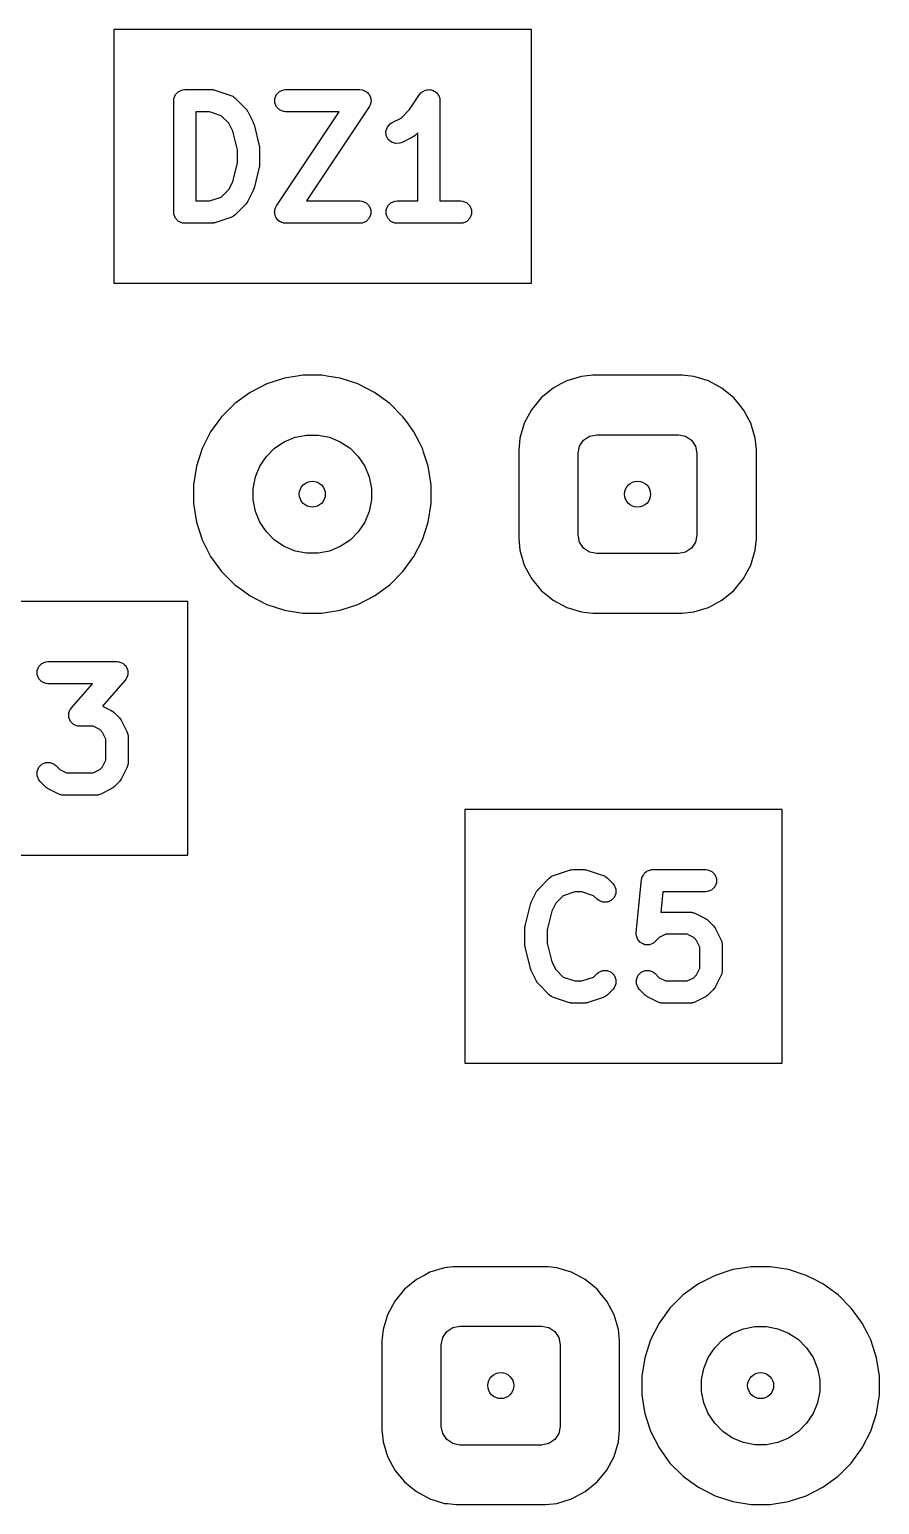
# Model space of a CAD drawing. Extents: x 20 to 124, y -124 to -20.
# Drawn here: x 59.37 to 70.81, y -98.57 to -78.71 of the extents above; entities that cross this region are included whole.
import ezdxf

# ---------------------------------------------------------------- set-up
doc = ezdxf.new("R2010")
doc.units = 0
doc.layers.add('BLACK', color=7, linetype='CONTINUOUS')
doc.layers.add('WHITE', color=7, linetype='CONTINUOUS')

msp = doc.modelspace()

# ---------------------------------------------------------------- linework, layer by layer
at = {"layer": 'BLACK', "linetype": 'CONTINUOUS'}
for p, q in [((66.127257, -78.714984), (60.501971, -78.714984)), ((60.501971, -78.714984), (60.501971, -82.131672)), ((66.127257, -82.131672), (66.127257, -78.714984)), ((61.310353, -79.644064), (61.332751, -79.589992)), ((61.332751, -79.589992), (61.374135, -79.548608)), ((61.374135, -79.548608), (61.428207, -79.52621)), ((61.428207, -79.52621), (61.457471, -79.523328)), ((61.457471, -79.523328), (61.814614, -79.523328)), ((61.814614, -79.523328), (61.829425, -79.524786)), ((61.829425, -79.524786), (61.833375, -79.524506)), ((61.833375, -79.524506), (61.838569, -79.525687)), ((61.838569, -79.525687), (61.843878, -79.52621)), ((61.843878, -79.52621), (61.84754, -79.527727)), ((61.84754, -79.527727), (61.862048, -79.531026)), ((61.862048, -79.531026), (62.076334, -79.602454)), ((62.076334, -79.602454), (62.103185, -79.614443)), ((62.103185, -79.614443), (62.107255, -79.617973)), ((62.107255, -79.617973), (62.112235, -79.620036)), ((62.112235, -79.620036), (62.134966, -79.638691)), ((62.667496, -79.644064), (62.689894, -79.589992)), ((62.689894, -79.589992), (62.731278, -79.548608)), ((62.731278, -79.548608), (62.78535, -79.52621)), ((62.78535, -79.52621), (62.814614, -79.523328)), ((62.814614, -79.523328), (63.814614, -79.523328)), ((63.814614, -79.523328), (63.843878, -79.52621)), ((63.843878, -79.52621), (63.857452, -79.531832)), ((63.857452, -79.531832), (63.871871, -79.534685)), ((63.871871, -79.534685), (63.884231, -79.542925)), ((63.884231, -79.542925), (63.89795, -79.548608)), ((63.89795, -79.548608), (63.908339, -79.558997)), ((63.908339, -79.558997), (63.92057, -79.567151)), ((63.92057, -79.567151), (63.928835, -79.579493)), ((63.928835, -79.579493), (63.939334, -79.589992)), ((63.939334, -79.589992), (63.944957, -79.603568)), ((63.944957, -79.603568), (63.953136, -79.615781)), ((63.953136, -79.615781), (63.956048, -79.630343)), ((64.483758, -79.792051), (64.618378, -79.590123)), ((64.618378, -79.590123), (64.618444, -79.590042)), ((64.618444, -79.590042), (64.618465, -79.589992)), ((64.618465, -79.589992), (64.618576, -79.58988)), ((64.618576, -79.58988), (64.637008, -79.567372)), ((64.637008, -79.567372), (64.64935, -79.559106)), ((64.64935, -79.559106), (64.659849, -79.548608)), ((64.659849, -79.548608), (64.673425, -79.542984)), ((64.673425, -79.542984), (64.685638, -79.534806)), ((64.685638, -79.534806), (64.700199, -79.531893)), ((64.700199, -79.531893), (64.713921, -79.52621)), ((64.713921, -79.52621), (64.728618, -79.52621)), ((64.728618, -79.52621), (64.743028, -79.523328)), ((64.743028, -79.523328), (64.757598, -79.52621)), ((64.757598, -79.52621), (64.772449, -79.52621)), ((64.772449, -79.52621), (64.786023, -79.531832)), ((64.786023, -79.531832), (64.800442, -79.534685)), ((64.800442, -79.534685), (64.812802, -79.542925)), ((64.812802, -79.542925), (64.826521, -79.548608)), ((64.826521, -79.548608), (64.83691, -79.558997)), ((64.83691, -79.558997), (64.849141, -79.567151)), ((64.849141, -79.567151), (64.857406, -79.579493)), ((64.857406, -79.579493), (64.867905, -79.589992)), ((64.867905, -79.589992), (64.873528, -79.603568)), ((64.873528, -79.603568), (64.881707, -79.615781)), ((64.881707, -79.615781), (64.884619, -79.630343)), ((61.307471, -79.673328), (61.310353, -79.644064)), ((61.307471, -81.173328), (61.307471, -79.673328)), ((62.134966, -79.638691), (62.277823, -79.781548)), ((62.277823, -79.781548), (62.287263, -79.79305)), ((62.287263, -79.79305), (62.290256, -79.795646)), ((62.290256, -79.795646), (62.293094, -79.800155)), ((62.293094, -79.800155), (62.296478, -79.804278)), ((62.296478, -79.804278), (62.297994, -79.80794)), ((62.297994, -79.80794), (62.305921, -79.820532)), ((62.667496, -79.702592), (62.667496, -79.644064)), ((62.689894, -79.756664), (62.667496, -79.702592)), ((62.731278, -79.798048), (62.689894, -79.756664)), ((62.78535, -79.820446), (62.731278, -79.798048)), ((63.939422, -79.756533), (63.094892, -81.023328)), ((63.953257, -79.730585), (63.939422, -79.756533)), ((63.956109, -79.716166), (63.953257, -79.730585)), ((63.956048, -79.630343), (63.961732, -79.644064)), ((63.961732, -79.702592), (63.956109, -79.716166)), ((63.961732, -79.644064), (63.961732, -79.65876)), ((63.961732, -79.65876), (63.964614, -79.67317)), ((63.964614, -79.67317), (63.961732, -79.687739)), ((63.961732, -79.687739), (63.961732, -79.702592)), ((64.368617, -79.907192), (64.483758, -79.792051)), ((64.884619, -79.630343), (64.890303, -79.644064)), ((64.890303, -79.644064), (64.893154, -79.673016)), ((64.893154, -79.673016), (64.893185, -79.67317)), ((64.893185, -79.67317), (64.893174, -79.673222)), ((64.893174, -79.673222), (64.893185, -79.673328)), ((64.893185, -79.673328), (64.893185, -81.023328)), ((61.790274, -79.823328), (61.607471, -79.823328)), ((61.607471, -79.823328), (61.607471, -81.023328)), ((61.947872, -79.875861), (61.790274, -79.823328)), ((62.048479, -79.976468), (61.947872, -79.875861)), ((62.101658, -80.082827), (62.048479, -79.976468)), ((62.305921, -79.820532), (62.37735, -79.963388)), ((62.37735, -79.963388), (62.378169, -79.96553)), ((62.378169, -79.96553), (62.378814, -79.9664)), ((62.378814, -79.9664), (62.383198, -79.978671)), ((62.383198, -79.978671), (62.387859, -79.990852)), ((62.387859, -79.990852), (62.387935, -79.991932)), ((62.387935, -79.991932), (62.388707, -79.994091)), ((62.388707, -79.994091), (62.460135, -80.279805)), ((62.689806, -81.090123), (63.534337, -79.823328)), ((62.814614, -79.823328), (62.78535, -79.820446)), ((63.534337, -79.823328), (62.814614, -79.823328)), ((64.184299, -80.027616), (64.222646, -79.983401)), ((64.222646, -79.983401), (64.247532, -79.967736)), ((64.247532, -79.967736), (64.368617, -79.907192)), ((62.164614, -80.334648), (62.101658, -80.082827)), ((64.165792, -80.083139), (64.184299, -80.027616)), ((64.169941, -80.141519), (64.165792, -80.083139)), ((64.196115, -80.193868), (64.169941, -80.141519)), ((64.24033, -80.232215), (64.196115, -80.193868)), ((64.524553, -80.164635), (64.381696, -80.236064)), ((64.537146, -80.156707), (64.524553, -80.164635)), ((64.540806, -80.155192), (64.537146, -80.156707)), ((64.544925, -80.15181), (64.540806, -80.155192)), ((64.549439, -80.14897), (64.544925, -80.15181)), ((64.552035, -80.145976), (64.549439, -80.14897)), ((64.563537, -80.136537), (64.552035, -80.145976)), ((64.593185, -80.106889), (64.563537, -80.136537)), ((64.593185, -81.023328), (64.593185, -80.106889)), ((62.164614, -80.512007), (62.164614, -80.334648)), ((62.460135, -80.279805), (62.460884, -80.284876)), ((62.460884, -80.284876), (62.461732, -80.286921)), ((62.461732, -80.286921), (62.462817, -80.297943)), ((62.462817, -80.297943), (62.464437, -80.308894)), ((62.464437, -80.308894), (62.464111, -80.311081)), ((62.464111, -80.311081), (62.464614, -80.316185)), ((62.464614, -80.316185), (62.464614, -80.530471)), ((64.295853, -80.250722), (64.24033, -80.232215)), ((64.354233, -80.246573), (64.295853, -80.250722)), ((64.381696, -80.236064), (64.354233, -80.246573)), ((62.101658, -80.763828), (62.164614, -80.512007)), ((62.460135, -80.566851), (62.388707, -80.852565)), ((62.460884, -80.561779), (62.460135, -80.566851)), ((62.461732, -80.559735), (62.460884, -80.561779)), ((62.462817, -80.548712), (62.461732, -80.559735)), ((62.464437, -80.537762), (62.462817, -80.548712)), ((62.464614, -80.530471), (62.464111, -80.535574)), ((62.464111, -80.535574), (62.464437, -80.537762)), ((62.048479, -80.870188), (62.101658, -80.763828)), ((61.790271, -81.023328), (61.947873, -80.970794)), ((61.947873, -80.970794), (62.048479, -80.870188)), ((62.37735, -80.883268), (62.305921, -81.026124)), ((62.378169, -80.881125), (62.37735, -80.883268)), ((62.378814, -80.880256), (62.378169, -80.881125)), ((62.383198, -80.867984), (62.378814, -80.880256)), ((62.387859, -80.855804), (62.383198, -80.867984)), ((62.387935, -80.854723), (62.387859, -80.855804)), ((62.388707, -80.852565), (62.387935, -80.854723)), ((61.310353, -81.202592), (61.307471, -81.173328)), ((61.332751, -81.256664), (61.310353, -81.202592)), ((61.607471, -81.023328), (61.790271, -81.023328)), ((62.134966, -81.207966), (62.112236, -81.226621)), ((62.277823, -81.065108), (62.134966, -81.207966)), ((62.287261, -81.053606), (62.277823, -81.065108)), ((62.290256, -81.05101), (62.287261, -81.053606)), ((62.293096, -81.046496), (62.290256, -81.05101)), ((62.296478, -81.042377), (62.293096, -81.046496)), ((62.297993, -81.038717), (62.296478, -81.042377)), ((62.305921, -81.026124), (62.297993, -81.038717)), ((62.664614, -81.173486), (62.667496, -81.158917)), ((62.667496, -81.187895), (62.664614, -81.173486)), ((62.667496, -81.144064), (62.67312, -81.130485)), ((62.667496, -81.158917), (62.667496, -81.144064)), ((62.667496, -81.202592), (62.667496, -81.187895)), ((62.673179, -81.216312), (62.667496, -81.202592)), ((62.67312, -81.130485), (62.675972, -81.116071)), ((62.675972, -81.116071), (62.689806, -81.090123)), ((63.094892, -81.023328), (63.814614, -81.023328)), ((63.814614, -81.023328), (63.843878, -81.02621)), ((63.843878, -81.02621), (63.89795, -81.048608)), ((63.89795, -81.048608), (63.939334, -81.089992)), ((63.939334, -81.089992), (63.961732, -81.144064)), ((63.961732, -81.202592), (63.939334, -81.256664)), ((63.961732, -81.144064), (63.961732, -81.202592)), ((64.167496, -81.144064), (64.189894, -81.089992)), ((64.167496, -81.202592), (64.167496, -81.144064)), ((64.189894, -81.256664), (64.167496, -81.202592)), ((64.189894, -81.089992), (64.231278, -81.048608)), ((64.231278, -81.048608), (64.28535, -81.02621)), ((64.28535, -81.02621), (64.314614, -81.023328)), ((64.314614, -81.023328), (64.593185, -81.023328)), ((64.893185, -81.023328), (65.171757, -81.023328)), ((65.171757, -81.023328), (65.201021, -81.02621)), ((65.201021, -81.02621), (65.255093, -81.048608)), ((65.255093, -81.048608), (65.296477, -81.089992)), ((65.296477, -81.089992), (65.318875, -81.144064)), ((65.318875, -81.202592), (65.296477, -81.256664)), ((65.318875, -81.144064), (65.318875, -81.202592)), ((61.374135, -81.298048), (61.332751, -81.256664)), ((61.428207, -81.320446), (61.374135, -81.298048)), ((61.457471, -81.323328), (61.428207, -81.320446)), ((61.814614, -81.323328), (61.457471, -81.323328)), ((61.829419, -81.321869), (61.814614, -81.323328)), ((61.833374, -81.322151), (61.829419, -81.321869)), ((61.838575, -81.320968), (61.833374, -81.322151)), ((61.843878, -81.320446), (61.838575, -81.320968)), ((61.847535, -81.31893), (61.843878, -81.320446)), ((61.862048, -81.315631), (61.847535, -81.31893)), ((62.076334, -81.244203), (61.862048, -81.315631)), ((62.103185, -81.232215), (62.076334, -81.244203)), ((62.107256, -81.228683), (62.103185, -81.232215)), ((62.112236, -81.226621), (62.107256, -81.228683)), ((62.676092, -81.230875), (62.673179, -81.216312)), ((62.68427, -81.243087), (62.676092, -81.230875)), ((62.689894, -81.256664), (62.68427, -81.243087)), ((62.700392, -81.267162), (62.689894, -81.256664)), ((62.708658, -81.279505), (62.700392, -81.267162)), ((62.720888, -81.287658), (62.708658, -81.279505)), ((62.731278, -81.298048), (62.720888, -81.287658)), ((62.744999, -81.303731), (62.731278, -81.298048)), ((62.757357, -81.31197), (62.744999, -81.303731)), ((62.771771, -81.314821), (62.757357, -81.31197)), ((62.78535, -81.320446), (62.771771, -81.314821)), ((62.814614, -81.323328), (62.78535, -81.320446)), ((62.814772, -81.323328), (62.814614, -81.323328)), ((63.814614, -81.323328), (62.814772, -81.323328)), ((63.843878, -81.320446), (63.814614, -81.323328)), ((63.89795, -81.298048), (63.843878, -81.320446)), ((63.939334, -81.256664), (63.89795, -81.298048)), ((64.231278, -81.298048), (64.189894, -81.256664)), ((64.28535, -81.320446), (64.231278, -81.298048)), ((64.314614, -81.323328), (64.28535, -81.320446)), ((65.171757, -81.323328), (64.314614, -81.323328)), ((65.201021, -81.320446), (65.171757, -81.323328)), ((65.255093, -81.298048), (65.201021, -81.320446)), ((65.296477, -81.256664), (65.255093, -81.298048)), ((60.501971, -82.131672), (66.127257, -82.131672)), ((62.971195, -83.381655), (62.799114, -83.40891)), ((63.047938, -83.3695), (62.971195, -83.381655)), ((63.299862, -83.3695), (63.047938, -83.3695)), ((63.39583, -83.3847), (63.299862, -83.3695)), ((63.548685, -83.40891), (63.39583, -83.3847)), ((66.797967, -83.384699), (66.599943, -83.444769)), ((66.914198, -83.373251), (66.797967, -83.384699)), ((66.952292, -83.3695), (66.914198, -83.373251)), ((68.155508, -83.3695), (66.952292, -83.3695)), ((68.190705, -83.372966), (68.155508, -83.3695)), ((68.309834, -83.384699), (68.190705, -83.372966)), ((68.309834, -83.3847), (68.309832, -83.384699)), ((68.309832, -83.384699), (68.309834, -83.384699)), ((68.507854, -83.444768), (68.309834, -83.3847)), ((62.559516, -83.48676), (62.335051, -83.601132)), ((62.799114, -83.40891), (62.559516, -83.48676)), ((63.788283, -83.48676), (63.548685, -83.40891)), ((63.897318, -83.542317), (63.788283, -83.48676)), ((64.012745, -83.60113), (63.897318, -83.542317)), ((66.417447, -83.542317), (66.257489, -83.673589)), ((66.417448, -83.542316), (66.417447, -83.542317)), ((66.41745, -83.542315), (66.417448, -83.542316)), ((66.521387, -83.486759), (66.41745, -83.542315)), ((66.599943, -83.444769), (66.521387, -83.486759)), ((68.69035, -83.542315), (68.507854, -83.444768)), ((68.690353, -83.542317), (68.69035, -83.542315)), ((68.85031, -83.673589), (68.690352, -83.542317)), ((68.690352, -83.542317), (68.690353, -83.542317)), ((62.131245, -83.749205), (61.953105, -83.927345)), ((62.13125, -83.749201), (62.131245, -83.749205)), ((62.335051, -83.601132), (62.13125, -83.749201)), ((64.012747, -83.601131), (64.012745, -83.60113)), ((64.012748, -83.601132), (64.012747, -83.601131)), ((64.216549, -83.749201), (64.012748, -83.601132)), ((64.216554, -83.749205), (64.216549, -83.749201)), ((64.394694, -83.927345), (64.216554, -83.749205)), ((66.257489, -83.673589), (66.126217, -83.833547)), ((68.912362, -83.749201), (68.85031, -83.673589)), ((68.981585, -83.83355), (68.912362, -83.749201)), ((61.953101, -83.92735), (61.805032, -84.131151)), ((61.953105, -83.927345), (61.953101, -83.92735)), ((64.394698, -83.92735), (64.394694, -83.927345)), ((64.459139, -84.016046), (64.394698, -83.92735)), ((66.126217, -83.833547), (66.028669, -84.016043)), ((69.079132, -84.016046), (68.981585, -83.83355)), ((61.805032, -84.131151), (61.69066, -84.355616)), ((62.941672, -84.204448), (63.095486, -84.173852)), ((63.095486, -84.173852), (63.252314, -84.173852)), ((63.252314, -84.173852), (63.406128, -84.204448)), ((64.54277, -84.131155), (64.459139, -84.016046)), ((64.615647, -84.274184), (64.54277, -84.131155)), ((66.028669, -84.016043), (65.968599, -84.214067)), ((66.908229, -84.18903), (67.0039, -84.17)), ((67.0039, -84.17), (68.1039, -84.17)), ((68.1039, -84.17), (68.199571, -84.18903)), ((69.1392, -84.214066), (69.079132, -84.016046)), ((61.69066, -84.355616), (61.61281, -84.595214)), ((62.555492, -84.462485), (62.666385, -84.351592)), ((62.666385, -84.351592), (62.796783, -84.264463)), ((62.796783, -84.264463), (62.941672, -84.204448)), ((63.406128, -84.204448), (63.551017, -84.264463)), ((63.551017, -84.264463), (63.681415, -84.351592)), ((63.681415, -84.351592), (63.792308, -84.462485)), ((64.657139, -84.355616), (64.615647, -84.274184)), ((64.657139, -84.355618), (64.657139, -84.355616)), ((64.657141, -84.355621), (64.657139, -84.355618)), ((64.66129, -84.368392), (64.657141, -84.355621)), ((64.667413, -84.387237), (64.66129, -84.368392)), ((65.957151, -84.330298), (65.9534, -84.368392)), ((65.9534, -84.368392), (65.9534, -85.571608)), ((65.968599, -84.214067), (65.957151, -84.330298)), ((66.7539, -84.42), (66.77293, -84.324329)), ((66.77293, -84.324329), (66.827123, -84.243223)), ((66.827123, -84.243223), (66.908229, -84.18903)), ((68.199571, -84.18903), (68.280677, -84.243223)), ((68.280677, -84.243223), (68.33487, -84.324329)), ((68.33487, -84.324329), (68.3539, -84.42)), ((69.1544, -84.368392), (69.1392, -84.214066)), ((69.1544, -85.571608), (69.1544, -84.368392)), ((62.468363, -84.592883), (62.555492, -84.462485)), ((63.792308, -84.462485), (63.879437, -84.592883)), ((64.672752, -84.403666), (64.667413, -84.387237)), ((64.734989, -84.59521), (64.672752, -84.403666)), ((66.7539, -85.52), (66.7539, -84.42)), ((68.3539, -84.42), (68.3539, -85.52)), ((61.61281, -84.595214), (61.5734, -84.844038)), ((62.377752, -84.891586), (62.408348, -84.737772)), ((62.408348, -84.737772), (62.468363, -84.592883)), ((63.879437, -84.592883), (63.939452, -84.737772)), ((63.939452, -84.737772), (63.970048, -84.891586)), ((64.734989, -84.595211), (64.734989, -84.59521)), ((64.73499, -84.595215), (64.734989, -84.595211)), ((64.7744, -84.844038), (64.73499, -84.595215)), ((61.5734, -84.844038), (61.5734, -85.095961)), ((62.377752, -85.048414), (62.377752, -84.891586)), ((63.970048, -84.891586), (63.970048, -85.048414)), ((64.7744, -85.095962), (64.7744, -84.844038)), ((61.5734, -85.095961), (61.61281, -85.344785)), ((62.408348, -85.202228), (62.377752, -85.048414)), ((63.970048, -85.048414), (63.939452, -85.202228)), ((64.73499, -85.344785), (64.7744, -85.095962)), ((61.61281, -85.344785), (61.69066, -85.584383)), ((62.468363, -85.347117), (62.408348, -85.202228)), ((62.555492, -85.477515), (62.468363, -85.347117)), ((63.879437, -85.347117), (63.792308, -85.477515)), ((63.939452, -85.202228), (63.879437, -85.347117)), ((64.657141, -85.584379), (64.73499, -85.344785)), ((62.666385, -85.588408), (62.555492, -85.477515)), ((63.792308, -85.477515), (63.681415, -85.588408)), ((65.9534, -85.571608), (65.958402, -85.622398)), ((66.77293, -85.615671), (66.7539, -85.52)), ((68.3539, -85.52), (68.33487, -85.615671)), ((69.1392, -85.725934), (69.1544, -85.571608)), ((61.69066, -85.584383), (61.805032, -85.808848)), ((62.796783, -85.675537), (62.666385, -85.588408)), ((62.941672, -85.735552), (62.796783, -85.675537)), ((63.095486, -85.766148), (62.941672, -85.735552)), ((63.252314, -85.766148), (63.095486, -85.766148)), ((63.406128, -85.735552), (63.252314, -85.766148)), ((63.551017, -85.675537), (63.406128, -85.735552)), ((63.681415, -85.588408), (63.551017, -85.675537)), ((64.54277, -85.808845), (64.657141, -85.584379)), ((65.958402, -85.622398), (65.968599, -85.725932)), ((65.968599, -85.725932), (65.9686, -85.725934)), ((65.9686, -85.725934), (66.028668, -85.923954)), ((66.827123, -85.696777), (66.77293, -85.615671)), ((66.908229, -85.75097), (66.827123, -85.696777)), ((67.0039, -85.77), (66.908229, -85.75097)), ((68.1039, -85.77), (67.0039, -85.77)), ((68.199571, -85.75097), (68.1039, -85.77)), ((68.280677, -85.696777), (68.199571, -85.75097)), ((68.33487, -85.615671), (68.280677, -85.696777)), ((69.079132, -85.923954), (69.1392, -85.725934)), ((61.805032, -85.808848), (61.953101, -86.012649)), ((64.394693, -86.012656), (64.54277, -85.808845)), ((66.028668, -85.923954), (66.126215, -86.10645)), ((68.981585, -86.10645), (69.079132, -85.923954)), ((61.953101, -86.012649), (61.953105, -86.012654)), ((61.953105, -86.012654), (62.131245, -86.190794)), ((64.216556, -86.190793), (64.394693, -86.012656)), ((66.126215, -86.10645), (66.126217, -86.106452)), ((66.126217, -86.106452), (66.257489, -86.26641)), ((68.85031, -86.26641), (68.981585, -86.10645)), ((62.131245, -86.190794), (62.13125, -86.190798)), ((62.13125, -86.190798), (62.232587, -86.264423)), ((62.232587, -86.264423), (62.335055, -86.33887)), ((62.335055, -86.33887), (62.450486, -86.397685)), ((63.788279, -86.453241), (64.012745, -86.33887)), ((64.012745, -86.33887), (64.216556, -86.190793)), ((66.257489, -86.26641), (66.34578, -86.338867)), ((66.34578, -86.338867), (66.41745, -86.397685)), ((68.69035, -86.397685), (68.85031, -86.26641)), ((61.499697, -86.416103), (57.301257, -86.416103)), ((61.499697, -89.831655), (61.499697, -86.416103)), ((62.450486, -86.397685), (62.559516, -86.453239)), ((62.559516, -86.453239), (62.559518, -86.453239)), ((62.559518, -86.453239), (62.559521, -86.453241)), ((62.559521, -86.453241), (62.799115, -86.53109)), ((62.799115, -86.53109), (63.047938, -86.5705)), ((63.299862, -86.5705), (63.548685, -86.53109)), ((63.548685, -86.53109), (63.788279, -86.453241)), ((66.41745, -86.397685), (66.599946, -86.495232)), ((66.599946, -86.495232), (66.797966, -86.5553)), ((66.797966, -86.5553), (66.797965, -86.5553)), ((66.797965, -86.5553), (66.836547, -86.5591)), ((66.836547, -86.5591), (66.952292, -86.5705)), ((68.155508, -86.5705), (68.309834, -86.5553)), ((68.309834, -86.5553), (68.507854, -86.495232)), ((68.507854, -86.495232), (68.69035, -86.397685)), ((63.047938, -86.5705), (63.047939, -86.5705)), ((63.047939, -86.5705), (63.299861, -86.5705)), ((63.299861, -86.5705), (63.299862, -86.5705)), ((66.952292, -86.5705), (66.952295, -86.5705)), ((66.952295, -86.5705), (68.155505, -86.5705)), ((68.155505, -86.5705), (68.155508, -86.5705)), ((59.466782, -87.344064), (59.48918, -87.289992)), ((59.466782, -87.402592), (59.466782, -87.344064)), ((59.48918, -87.289992), (59.530564, -87.248608)), ((59.530564, -87.248608), (59.584636, -87.22621)), ((59.584636, -87.22621), (59.6139, -87.223328)), ((59.6139, -87.223328), (60.542472, -87.223328)), ((60.542472, -87.223328), (60.557949, -87.224852)), ((60.557949, -87.224852), (60.561884, -87.22459)), ((60.561884, -87.22459), (60.564594, -87.225506)), ((60.564594, -87.225506), (60.571736, -87.22621)), ((60.571736, -87.22621), (60.59425, -87.235536)), ((60.59425, -87.235536), (60.617326, -87.24334)), ((60.617326, -87.24334), (60.621133, -87.246671)), ((60.621133, -87.246671), (60.625808, -87.248608)), ((60.625808, -87.248608), (60.643037, -87.265837)), ((60.643037, -87.265837), (60.661373, -87.281881)), ((60.661373, -87.281881), (60.663615, -87.286415)), ((60.663615, -87.286415), (60.667192, -87.289992)), ((60.667192, -87.289992), (60.676518, -87.312508)), ((60.676518, -87.312508), (60.687317, -87.334344)), ((60.687317, -87.334344), (60.687653, -87.339388)), ((60.687653, -87.339388), (60.68959, -87.344064)), ((60.68959, -87.344064), (60.68959, -87.368439)), ((59.48918, -87.456664), (59.466782, -87.402592)), ((59.530564, -87.498048), (59.48918, -87.456664)), ((59.584636, -87.520446), (59.530564, -87.498048)), ((59.6139, -87.523328), (59.584636, -87.520446)), ((60.211907, -87.523328), (59.6139, -87.523328)), ((59.929585, -87.845981), (60.211907, -87.523328)), ((60.655358, -87.472104), (60.348424, -87.822886)), ((60.664401, -87.459454), (60.655358, -87.472104)), ((60.667192, -87.456664), (60.664401, -87.459454)), ((60.668287, -87.454019), (60.667192, -87.456664)), ((60.67246, -87.448183), (60.668287, -87.454019)), ((60.680265, -87.425103), (60.67246, -87.448183)), ((60.68959, -87.402592), (60.680265, -87.425103)), ((60.68959, -87.368439), (60.69121, -87.39274)), ((60.69121, -87.39274), (60.68959, -87.39753)), ((60.68959, -87.39753), (60.68959, -87.402592)), ((59.893733, -87.925345), (59.895354, -87.920552)), ((59.895354, -87.949654), (59.893733, -87.925345)), ((59.895354, -87.915493), (59.904677, -87.892984)), ((59.895354, -87.920552), (59.895354, -87.915493)), ((59.895354, -87.974021), (59.895354, -87.949654)), ((59.904677, -87.892984), (59.912484, -87.869903)), ((59.912484, -87.869903), (59.916655, -87.864066)), ((59.916655, -87.864066), (59.917752, -87.861421)), ((59.917752, -87.861421), (59.920541, -87.858631)), ((59.920541, -87.858631), (59.929585, -87.845981)), ((60.348424, -87.822886), (60.466697, -87.882021)), ((60.466697, -87.882021), (60.479291, -87.889949)), ((60.479291, -87.889949), (60.482951, -87.891465)), ((60.482951, -87.891465), (60.487071, -87.894846)), ((60.487071, -87.894846), (60.491582, -87.897686)), ((60.491582, -87.897686), (60.494176, -87.900677)), ((60.494176, -87.900677), (60.505682, -87.91012)), ((60.505682, -87.91012), (60.57711, -87.981549)), ((59.89729, -87.978696), (59.895354, -87.974021)), ((59.897627, -87.983741), (59.89729, -87.978696)), ((59.908425, -88.005576), (59.897627, -87.983741)), ((59.917752, -88.028093), (59.908425, -88.005576)), ((59.921328, -88.031669), (59.917752, -88.028093)), ((59.923571, -88.036204), (59.921328, -88.031669)), ((59.941906, -88.052247), (59.923571, -88.036204)), ((59.959136, -88.069477), (59.941906, -88.052247)), ((59.96381, -88.071413), (59.959136, -88.069477)), ((59.967618, -88.074745), (59.96381, -88.071413)), ((59.990699, -88.082551), (59.967618, -88.074745)), ((60.013208, -88.091875), (59.990699, -88.082551)), ((60.020345, -88.092577), (60.013208, -88.091875)), ((60.02306, -88.093496), (60.020345, -88.092577)), ((60.026999, -88.093233), (60.02306, -88.093496)), ((60.042472, -88.094757), (60.026999, -88.093233)), ((60.221348, -88.094757), (60.042472, -88.094757)), ((60.310761, -88.139463), (60.221348, -88.094757)), ((60.347764, -88.176467), (60.310761, -88.139463)), ((60.57711, -87.981549), (60.586548, -87.993049)), ((60.586548, -87.993049), (60.589542, -87.995646)), ((60.589542, -87.995646), (60.592382, -88.000158)), ((60.592382, -88.000158), (60.595764, -88.004279)), ((60.595764, -88.004279), (60.597279, -88.007938)), ((60.597279, -88.007938), (60.605207, -88.020532)), ((60.605207, -88.020532), (60.676636, -88.163388)), ((60.392472, -88.265881), (60.347764, -88.176467)), ((60.392472, -88.552203), (60.392472, -88.265881)), ((60.676636, -88.163388), (60.687145, -88.190852)), ((60.687145, -88.190852), (60.687526, -88.196226)), ((60.687526, -88.196226), (60.68959, -88.201207)), ((60.68959, -88.201207), (60.692472, -88.230471)), ((60.692472, -88.230471), (60.692472, -88.587614)), ((60.347764, -88.641617), (60.392472, -88.552203)), ((59.466782, -88.701208), (59.489179, -88.647136)), ((59.466782, -88.759734), (59.466782, -88.701208)), ((59.489179, -88.647136), (59.530565, -88.60575)), ((59.530565, -88.60575), (59.584637, -88.583353)), ((59.584637, -88.583353), (59.643163, -88.583353)), ((59.643163, -88.583353), (59.697235, -88.60575)), ((59.697235, -88.60575), (59.719966, -88.624405)), ((59.719966, -88.624405), (59.774182, -88.678621)), ((59.774182, -88.678621), (59.863596, -88.723328)), ((59.863596, -88.723328), (60.221348, -88.723328)), ((60.221348, -88.723328), (60.310761, -88.678621)), ((60.310761, -88.678621), (60.347764, -88.641617)), ((60.676636, -88.654697), (60.605207, -88.797553)), ((60.687145, -88.627233), (60.676636, -88.654697)), ((60.687526, -88.621858), (60.687145, -88.627233)), ((60.68959, -88.616878), (60.687526, -88.621858)), ((60.692472, -88.587614), (60.68959, -88.616878)), ((59.489179, -88.813806), (59.466782, -88.759734)), ((59.507834, -88.836537), (59.489179, -88.813806)), ((59.579263, -88.907966), (59.507834, -88.836537)), ((59.590767, -88.917407), (59.579263, -88.907966)), ((59.593362, -88.920399), (59.590767, -88.917407)), ((59.597871, -88.923237), (59.593362, -88.920399)), ((59.601994, -88.926621), (59.597871, -88.923237)), ((59.605655, -88.928137), (59.601994, -88.926621)), ((59.618247, -88.936064), (59.605655, -88.928137)), ((59.761105, -89.007492), (59.618247, -88.936064)), ((60.466697, -88.936064), (60.323838, -89.007492)), ((60.479291, -88.928135), (60.466697, -88.936064)), ((60.482951, -88.92662), (60.479291, -88.928135)), ((60.487071, -88.923238), (60.482951, -88.92662)), ((60.491582, -88.920399), (60.487071, -88.923238)), ((60.494176, -88.917407), (60.491582, -88.920399)), ((60.505682, -88.907965), (60.494176, -88.917407)), ((60.57711, -88.836536), (60.505682, -88.907965)), ((60.586548, -88.825035), (60.57711, -88.836536)), ((60.589542, -88.822439), (60.586548, -88.825035)), ((60.592382, -88.817926), (60.589542, -88.822439)), ((60.595764, -88.813806), (60.592382, -88.817926)), ((60.597279, -88.810146), (60.595764, -88.813806)), ((60.605207, -88.797553), (60.597279, -88.810146)), ((59.788568, -89.018002), (59.761105, -89.007492)), ((59.793943, -89.018383), (59.788568, -89.018002)), ((59.798922, -89.020446), (59.793943, -89.018383)), ((59.828186, -89.023328), (59.798922, -89.020446)), ((60.256757, -89.023328), (59.828186, -89.023328)), ((60.286021, -89.020446), (60.256757, -89.023328)), ((60.290999, -89.018383), (60.286021, -89.020446)), ((60.296375, -89.018002), (60.290999, -89.018383)), ((60.323838, -89.007492), (60.296375, -89.018002)), ((69.499648, -89.215629), (65.227076, -89.215629)), ((65.227076, -89.215629), (65.227076, -92.630553)), ((69.499648, -92.570553), (69.499648, -89.215629)), ((57.301257, -89.831655), (61.499697, -89.831655)), ((66.222071, -90.281548), (66.364928, -90.138691)), ((66.364928, -90.138691), (66.387658, -90.120036)), ((66.387658, -90.120036), (66.392639, -90.117972)), ((66.392639, -90.117972), (66.396709, -90.114443)), ((66.396709, -90.114443), (66.42356, -90.102455)), ((66.42356, -90.102455), (66.637845, -90.031026)), ((66.637845, -90.031026), (66.652354, -90.027726)), ((66.652354, -90.027726), (66.656016, -90.02621)), ((66.656016, -90.02621), (66.661324, -90.025687)), ((66.661324, -90.025687), (66.666519, -90.024506)), ((66.666519, -90.024506), (66.670468, -90.024786)), ((66.670468, -90.024786), (66.68528, -90.023328)), ((66.68528, -90.023328), (66.828137, -90.023328)), ((66.828137, -90.023328), (66.842948, -90.024786)), ((66.842948, -90.024786), (66.846898, -90.024506)), ((66.846898, -90.024506), (66.852092, -90.025687)), ((66.852092, -90.025687), (66.857401, -90.02621)), ((66.857401, -90.02621), (66.861063, -90.027727)), ((66.861063, -90.027727), (66.875571, -90.031026)), ((66.875571, -90.031026), (67.089857, -90.102454)), ((67.089857, -90.102454), (67.116708, -90.114443)), ((67.116708, -90.114443), (67.120778, -90.117973)), ((67.120778, -90.117973), (67.125758, -90.120036)), ((67.125758, -90.120036), (67.148489, -90.138691)), ((67.148489, -90.138691), (67.219917, -90.210119)), ((67.60959, -90.144064), (67.611017, -90.140618)), ((67.611017, -90.140618), (67.613232, -90.129571)), ((67.613232, -90.129571), (67.623596, -90.110249)), ((67.623596, -90.110249), (67.631988, -90.089992)), ((67.631988, -90.089992), (67.637328, -90.084651)), ((67.637328, -90.084651), (67.640899, -90.077996)), ((67.640899, -90.077996), (67.657866, -90.064113)), ((67.657866, -90.064113), (67.673372, -90.048608)), ((67.673372, -90.048608), (67.680351, -90.045716)), ((67.680351, -90.045716), (67.686196, -90.040935)), ((67.686196, -90.040935), (67.707181, -90.034603)), ((67.707181, -90.034603), (67.727444, -90.02621)), ((67.727444, -90.02621), (67.73866, -90.025105)), ((67.73866, -90.025105), (67.742228, -90.024029)), ((67.742228, -90.024029), (67.745881, -90.024394)), ((67.745881, -90.024394), (67.756708, -90.023328)), ((67.756708, -90.023328), (68.470994, -90.023328)), ((68.470994, -90.023328), (68.500258, -90.02621)), ((68.500258, -90.02621), (68.55433, -90.048608)), ((68.55433, -90.048608), (68.595714, -90.089992)), ((68.595714, -90.089992), (68.618112, -90.144064)), ((66.122544, -90.463389), (66.193973, -90.320532)), ((66.193973, -90.320532), (66.2019, -90.307938)), ((66.2019, -90.307938), (66.203416, -90.304279)), ((66.203416, -90.304279), (66.206797, -90.300159)), ((66.206797, -90.300159), (66.209638, -90.295646)), ((66.209638, -90.295646), (66.212631, -90.293049)), ((66.212631, -90.293049), (66.222071, -90.281548)), ((66.709623, -90.323328), (66.552021, -90.375861)), ((66.803797, -90.323328), (66.709623, -90.323328)), ((66.961395, -90.375861), (66.803797, -90.323328)), ((67.219917, -90.210119), (67.238572, -90.232849)), ((67.238572, -90.232849), (67.260968, -90.286922)), ((67.260968, -90.286922), (67.260968, -90.345448)), ((67.536024, -90.872689), (67.607452, -90.158403)), ((67.607452, -90.158403), (67.60959, -90.147738)), ((67.60959, -90.147738), (67.60959, -90.144064)), ((67.892457, -90.323328), (67.864815, -90.599737)), ((68.470994, -90.323328), (67.892457, -90.323328)), ((68.500258, -90.320446), (68.470994, -90.323328)), ((68.55433, -90.298048), (68.500258, -90.320446)), ((68.595714, -90.256664), (68.55433, -90.298048)), ((68.618112, -90.202592), (68.595714, -90.256664)), ((68.618112, -90.144064), (68.618112, -90.202592)), ((66.039759, -90.779805), (66.111187, -90.494091)), ((66.111187, -90.494091), (66.111958, -90.491932)), ((66.111958, -90.491932), (66.112035, -90.490852)), ((66.112035, -90.490852), (66.116693, -90.478677)), ((66.116693, -90.478677), (66.12108, -90.4664)), ((66.12108, -90.4664), (66.121724, -90.465529)), ((66.121724, -90.465529), (66.122544, -90.463389)), ((66.451415, -90.476467), (66.398234, -90.582827)), ((66.552021, -90.375861), (66.451415, -90.476467)), ((67.007785, -90.422251), (66.961395, -90.375861)), ((67.030515, -90.440906), (67.007785, -90.422251)), ((67.084588, -90.463302), (67.030515, -90.440906)), ((67.143114, -90.463302), (67.084588, -90.463302)), ((67.197186, -90.440906), (67.143114, -90.463302)), ((67.238572, -90.39952), (67.197186, -90.440906)), ((67.260968, -90.345448), (67.238572, -90.39952)), ((66.398234, -90.582827), (66.33528, -90.834648)), ((67.864815, -90.599737), (67.865323, -90.599701)), ((67.865323, -90.599701), (67.870302, -90.597639)), ((67.870302, -90.597639), (67.899566, -90.594757)), ((67.899566, -90.594757), (68.256708, -90.594757)), ((68.256708, -90.594757), (68.285972, -90.597639)), ((68.285972, -90.597639), (68.29095, -90.599701)), ((68.29095, -90.599701), (68.296326, -90.600083)), ((68.296326, -90.600083), (68.323789, -90.610593)), ((68.323789, -90.610593), (68.466648, -90.682021)), ((68.466648, -90.682021), (68.479242, -90.689949)), ((68.479242, -90.689949), (68.482902, -90.691465)), ((68.482902, -90.691465), (68.487022, -90.694846)), ((68.487022, -90.694846), (68.491533, -90.697686)), ((68.491533, -90.697686), (68.494127, -90.700677)), ((68.494127, -90.700677), (68.505633, -90.71012)), ((68.505633, -90.71012), (68.577061, -90.781549)), ((66.03528, -90.816185), (66.035782, -90.811081)), ((66.03528, -91.030471), (66.03528, -90.816185)), ((66.035457, -90.808894), (66.037076, -90.797943)), ((66.035782, -90.811081), (66.035457, -90.808894)), ((66.037076, -90.797943), (66.038162, -90.786921)), ((66.038162, -90.786921), (66.039009, -90.784876)), ((66.039009, -90.784876), (66.039759, -90.779805)), ((66.33528, -90.834648), (66.33528, -91.012007)), ((67.53598, -90.902094), (67.536024, -90.872689)), ((67.538162, -90.909325), (67.53598, -90.902094)), ((67.538162, -90.916878), (67.538162, -90.909325)), ((67.546553, -90.937137), (67.538162, -90.916878)), ((67.552887, -90.958126), (67.546553, -90.937137)), ((67.934975, -90.894757), (67.845563, -90.939462)), ((68.221299, -90.894757), (67.934975, -90.894757)), ((68.310712, -90.939463), (68.221299, -90.894757)), ((68.577061, -90.781549), (68.586499, -90.793049)), ((68.586499, -90.793049), (68.589493, -90.795646)), ((68.589493, -90.795646), (68.592333, -90.800158)), ((68.592333, -90.800158), (68.595715, -90.804279)), ((68.595715, -90.804279), (68.59723, -90.807938)), ((68.59723, -90.807938), (68.605158, -90.820532)), ((68.605158, -90.820532), (68.676587, -90.963388)), ((66.035782, -91.035574), (66.03528, -91.030471)), ((66.035457, -91.037762), (66.035782, -91.035574)), ((66.037076, -91.048712), (66.035457, -91.037762)), ((66.038162, -91.059735), (66.037076, -91.048712)), ((66.039009, -91.061779), (66.038162, -91.059735)), ((66.039759, -91.066851), (66.039009, -91.061779)), ((66.111187, -91.352565), (66.039759, -91.066851)), ((66.33528, -91.012007), (66.398234, -91.263828)), ((67.557668, -90.96397), (67.552887, -90.958126)), ((67.56056, -90.97095), (67.557668, -90.96397)), ((67.576064, -90.986453), (67.56056, -90.97095)), ((67.589948, -91.003423), (67.576064, -90.986453)), ((67.596604, -91.006994), (67.589948, -91.003423)), ((67.601946, -91.012335), (67.596604, -91.006994)), ((67.6222, -91.020724), (67.601946, -91.012335)), ((67.641523, -91.03109), (67.6222, -91.020724)), ((67.64904, -91.031841), (67.641523, -91.03109)), ((67.656018, -91.034732), (67.64904, -91.031841)), ((67.677941, -91.034732), (67.656018, -91.034732)), ((67.69976, -91.036914), (67.677941, -91.034732)), ((67.706991, -91.034732), (67.69976, -91.036914)), ((67.714544, -91.034732), (67.706991, -91.034732)), ((67.734803, -91.02634), (67.714544, -91.034732)), ((67.755792, -91.020007), (67.734803, -91.02634)), ((67.761636, -91.015225), (67.755792, -91.020007)), ((67.768616, -91.012334), (67.761636, -91.015225)), ((67.791347, -90.993679), (67.768616, -91.012334)), ((67.845563, -90.939462), (67.791347, -90.993679)), ((68.347715, -90.976467), (68.310712, -90.939463)), ((68.392423, -91.065881), (68.347715, -90.976467)), ((68.392423, -91.352203), (68.392423, -91.065881)), ((68.676587, -90.963388), (68.687096, -90.990852)), ((68.687096, -90.990852), (68.687477, -90.996226)), ((68.687477, -90.996226), (68.689541, -91.001207)), ((68.689541, -91.001207), (68.692423, -91.030471)), ((68.692423, -91.030471), (68.692423, -91.387614)), ((66.398234, -91.263828), (66.451415, -91.370188)), ((66.111958, -91.354723), (66.111187, -91.352565)), ((66.112035, -91.355804), (66.111958, -91.354723)), ((66.116693, -91.367978), (66.112035, -91.355804)), ((66.12108, -91.380256), (66.116693, -91.367978)), ((66.121724, -91.381126), (66.12108, -91.380256)), ((66.122544, -91.383267), (66.121724, -91.381126)), ((66.193973, -91.526124), (66.122544, -91.383267)), ((66.2019, -91.538717), (66.193973, -91.526124)), ((66.451415, -91.370188), (66.55202, -91.470794)), ((66.55202, -91.470794), (66.709623, -91.523328)), ((66.709623, -91.523328), (66.803794, -91.523328)), ((66.803794, -91.523328), (66.961396, -91.470794)), ((66.961396, -91.470794), (67.007784, -91.424406)), ((67.007784, -91.424406), (67.030515, -91.405751)), ((67.030515, -91.405751), (67.084587, -91.383354)), ((67.084587, -91.383354), (67.143113, -91.383353)), ((67.143113, -91.383353), (67.197185, -91.40575)), ((67.197185, -91.40575), (67.238571, -91.447135)), ((67.238571, -91.447135), (67.260968, -91.501207)), ((67.260968, -91.501207), (67.260969, -91.559733)), ((67.538162, -91.501207), (67.56056, -91.447135)), ((67.538162, -91.559733), (67.538162, -91.501207)), ((67.56056, -91.447135), (67.601946, -91.40575)), ((67.601946, -91.40575), (67.656018, -91.383353)), ((67.656018, -91.383353), (67.714544, -91.383353)), ((67.714544, -91.383353), (67.768616, -91.405751)), ((67.768616, -91.405751), (67.791347, -91.424406)), ((67.791347, -91.424406), (67.845563, -91.478622)), ((67.845563, -91.478622), (67.934975, -91.523328)), ((67.934975, -91.523328), (68.221299, -91.523328)), ((68.221299, -91.523328), (68.310712, -91.478621)), ((68.310712, -91.478621), (68.347715, -91.441617)), ((68.347715, -91.441617), (68.392423, -91.352203)), ((68.676587, -91.454697), (68.605158, -91.597553)), ((68.687096, -91.427233), (68.676587, -91.454697)), ((68.687477, -91.421858), (68.687096, -91.427233)), ((68.689541, -91.416878), (68.687477, -91.421858)), ((68.692423, -91.387614), (68.689541, -91.416878)), ((66.203416, -91.542377), (66.2019, -91.538717)), ((66.206797, -91.546496), (66.203416, -91.542377)), ((66.209638, -91.55101), (66.206797, -91.546496)), ((66.212631, -91.553606), (66.209638, -91.55101)), ((66.222071, -91.565108), (66.212631, -91.553606)), ((66.364928, -91.707966), (66.222071, -91.565108)), ((66.387658, -91.726621), (66.364928, -91.707966)), ((66.392637, -91.728683), (66.387658, -91.726621)), ((66.396709, -91.732215), (66.392637, -91.728683)), ((66.42356, -91.744203), (66.396709, -91.732215)), ((67.116708, -91.732215), (67.089857, -91.744203)), ((67.120781, -91.728681), (67.116708, -91.732215)), ((67.125759, -91.72662), (67.120781, -91.728681)), ((67.14849, -91.707965), (67.125759, -91.72662)), ((67.219918, -91.636536), (67.14849, -91.707965)), ((67.238572, -91.613806), (67.219918, -91.636536)), ((67.260969, -91.559733), (67.238572, -91.613806)), ((67.560559, -91.613805), (67.538162, -91.559733)), ((67.579213, -91.636536), (67.560559, -91.613805)), ((67.650641, -91.707965), (67.579213, -91.636536)), ((67.662143, -91.717404), (67.650641, -91.707965)), ((67.664741, -91.7204), (67.662143, -91.717404)), ((67.669255, -91.723241), (67.664741, -91.7204)), ((67.673372, -91.72662), (67.669255, -91.723241)), ((67.67703, -91.728135), (67.673372, -91.72662)), ((67.689627, -91.736064), (67.67703, -91.728135)), ((68.479242, -91.728135), (68.466648, -91.736064)), ((68.482902, -91.72662), (68.479242, -91.728135)), ((68.487022, -91.723238), (68.482902, -91.72662)), ((68.491533, -91.720399), (68.487022, -91.723238)), ((68.494127, -91.717407), (68.491533, -91.720399)), ((68.505633, -91.707965), (68.494127, -91.717407)), ((68.577061, -91.636536), (68.505633, -91.707965)), ((68.586499, -91.625035), (68.577061, -91.636536)), ((68.589493, -91.622439), (68.586499, -91.625035)), ((68.592333, -91.617926), (68.589493, -91.622439)), ((68.595715, -91.613806), (68.592333, -91.617926)), ((68.59723, -91.610146), (68.595715, -91.613806)), ((68.605158, -91.597553), (68.59723, -91.610146)), ((66.637846, -91.815631), (66.42356, -91.744203)), ((66.652358, -91.81893), (66.637846, -91.815631)), ((66.656016, -91.820446), (66.652358, -91.81893)), ((66.661318, -91.820968), (66.656016, -91.820446)), ((66.66652, -91.822151), (66.661318, -91.820968)), ((66.670474, -91.821869), (66.66652, -91.822151)), ((66.68528, -91.823328), (66.670474, -91.821869)), ((66.828137, -91.823328), (66.68528, -91.823328)), ((66.842942, -91.821869), (66.828137, -91.823328)), ((66.846897, -91.822151), (66.842942, -91.821869)), ((66.852098, -91.820968), (66.846897, -91.822151)), ((66.857401, -91.820446), (66.852098, -91.820968)), ((66.861058, -91.81893), (66.857401, -91.820446)), ((66.875571, -91.815631), (66.861058, -91.81893)), ((67.089857, -91.744203), (66.875571, -91.815631)), ((67.832485, -91.807493), (67.689627, -91.736064)), ((67.859948, -91.818002), (67.832485, -91.807493)), ((67.865323, -91.818383), (67.859948, -91.818002)), ((67.870302, -91.820446), (67.865323, -91.818383)), ((67.899566, -91.823328), (67.870302, -91.820446)), ((68.256708, -91.823328), (67.899566, -91.823328)), ((68.285972, -91.820446), (68.256708, -91.823328)), ((68.29095, -91.818383), (68.285972, -91.820446)), ((68.296326, -91.818002), (68.29095, -91.818383)), ((68.323789, -91.807492), (68.296326, -91.818002)), ((68.466648, -91.736064), (68.323789, -91.807492)), ((65.227076, -92.630553), (69.499648, -92.630553)), ((69.499648, -92.630553), (69.499648, -92.570553)), ((64.678687, -95.486759), (64.57475, -95.542315)), ((64.757243, -95.444769), (64.678687, -95.486759)), ((64.955267, -95.384699), (64.757243, -95.444769)), ((65.071498, -95.373251), (64.955267, -95.384699)), ((65.109592, -95.3695), (65.071498, -95.373251)), ((66.312808, -95.3695), (65.109592, -95.3695)), ((66.348005, -95.372966), (66.312808, -95.3695)), ((66.467134, -95.384699), (66.348005, -95.372966)), ((66.467134, -95.3847), (66.467132, -95.384699)), ((66.467132, -95.384699), (66.467134, -95.384699)), ((66.665154, -95.444768), (66.467134, -95.3847)), ((66.84765, -95.542315), (66.665154, -95.444768)), ((68.596816, -95.48676), (68.372351, -95.601132)), ((68.836414, -95.40891), (68.596816, -95.48676)), ((68.996802, -95.383507), (68.836414, -95.40891)), ((69.085238, -95.3695), (68.996802, -95.383507)), ((69.337162, -95.3695), (69.085238, -95.3695)), ((69.43313, -95.3847), (69.337162, -95.3695)), ((69.585985, -95.40891), (69.43313, -95.3847)), ((69.825583, -95.48676), (69.585985, -95.40891)), ((69.934618, -95.542317), (69.825583, -95.48676)), ((64.414789, -95.673589), (64.283517, -95.833547)), ((64.574747, -95.542317), (64.414789, -95.673589)), ((64.574748, -95.542316), (64.574747, -95.542317)), ((64.57475, -95.542315), (64.574748, -95.542316)), ((66.847653, -95.542317), (66.84765, -95.542315)), ((67.00761, -95.673589), (66.847652, -95.542317)), ((66.847652, -95.542317), (66.847653, -95.542317)), ((67.069662, -95.749201), (67.00761, -95.673589)), ((68.372351, -95.601132), (68.16855, -95.749201)), ((70.050045, -95.60113), (69.934618, -95.542317)), ((70.050047, -95.601131), (70.050045, -95.60113)), ((70.050048, -95.601132), (70.050047, -95.601131)), ((70.253849, -95.749201), (70.050048, -95.601132)), ((64.283517, -95.833547), (64.185969, -96.016043)), ((67.138885, -95.83355), (67.069662, -95.749201)), ((67.236432, -96.016046), (67.138885, -95.83355)), ((68.168545, -95.749205), (67.990405, -95.927345)), ((68.16855, -95.749201), (68.168545, -95.749205)), ((70.253854, -95.749205), (70.253849, -95.749201)), ((70.431994, -95.927345), (70.253854, -95.749205)), ((64.185969, -96.016043), (64.125899, -96.214067)), ((67.2965, -96.214066), (67.236432, -96.016046)), ((67.990401, -95.92735), (67.842332, -96.131151)), ((67.990405, -95.927345), (67.990401, -95.92735)), ((70.431998, -95.92735), (70.431994, -95.927345)), ((70.496439, -96.016046), (70.431998, -95.92735)), ((70.58007, -96.131155), (70.496439, -96.016046)), ((64.125899, -96.214067), (64.114451, -96.330298)), ((64.93023, -96.324329), (64.984423, -96.243223)), ((64.984423, -96.243223), (65.065529, -96.18903)), ((65.065529, -96.18903), (65.1612, -96.17)), ((65.1612, -96.17), (66.2612, -96.17)), ((66.2612, -96.17), (66.356871, -96.18903)), ((66.356871, -96.18903), (66.437977, -96.243223)), ((66.437977, -96.243223), (66.49217, -96.324329)), ((67.3117, -96.368392), (67.2965, -96.214066)), ((67.842332, -96.131151), (67.72796, -96.355616)), ((68.703685, -96.351592), (68.834083, -96.264463)), ((68.834083, -96.264463), (68.978972, -96.204448)), ((68.978972, -96.204448), (69.132786, -96.173852)), ((69.132786, -96.173852), (69.289614, -96.173852)), ((69.289614, -96.173852), (69.443428, -96.204448)), ((69.443428, -96.204448), (69.588317, -96.264463)), ((69.588317, -96.264463), (69.718715, -96.351592)), ((70.652947, -96.274184), (70.58007, -96.131155)), ((70.694439, -96.355616), (70.652947, -96.274184)), ((64.114451, -96.330298), (64.1107, -96.368392)), ((64.1107, -96.368392), (64.1107, -97.571608)), ((64.9112, -96.42), (64.93023, -96.324329)), ((64.9112, -97.52), (64.9112, -96.42)), ((66.49217, -96.324329), (66.5112, -96.42)), ((66.5112, -96.42), (66.5112, -97.52)), ((67.3117, -96.844038), (67.3117, -96.368392)), ((67.72796, -96.355616), (67.653914, -96.583506)), ((68.505663, -96.592883), (68.592792, -96.462485)), ((68.592792, -96.462485), (68.703685, -96.351592)), ((69.718715, -96.351592), (69.829608, -96.462485)), ((69.829608, -96.462485), (69.916737, -96.592883)), ((70.694439, -96.355618), (70.694439, -96.355616)), ((70.694441, -96.355621), (70.694439, -96.355618)), ((70.77229, -96.595215), (70.694441, -96.355621)), ((67.65011, -96.595215), (67.6107, -96.844038)), ((67.653914, -96.583506), (67.65011, -96.595215)), ((68.445648, -96.737772), (68.505663, -96.592883)), ((69.916737, -96.592883), (69.976752, -96.737772)), ((70.8117, -96.844038), (70.77229, -96.595215)), ((67.3117, -97.571608), (67.3117, -96.844038)), ((67.6107, -96.844038), (67.6107, -97.095962)), ((68.415052, -96.891586), (68.445648, -96.737772)), ((68.415052, -97.048414), (68.415052, -96.891586)), ((69.976752, -96.737772), (70.007348, -96.891586)), ((70.007348, -96.891586), (70.007348, -97.048414)), ((70.8117, -97.095962), (70.8117, -96.844038)), ((68.445648, -97.202228), (68.415052, -97.048414)), ((70.007348, -97.048414), (69.976752, -97.202228)), ((67.6107, -97.095962), (67.638189, -97.269522)), ((67.638189, -97.269522), (67.65011, -97.344785)), ((68.505663, -97.347117), (68.445648, -97.202228)), ((69.976752, -97.202228), (69.916737, -97.347117)), ((70.77229, -97.344785), (70.8117, -97.095962)), ((67.65011, -97.344785), (67.72796, -97.584383)), ((68.592792, -97.477515), (68.505663, -97.347117)), ((68.703685, -97.588408), (68.592792, -97.477515)), ((69.829608, -97.477515), (69.718715, -97.588408)), ((69.916737, -97.347117), (69.829608, -97.477515)), ((70.694441, -97.584379), (70.77229, -97.344785)), ((64.1107, -97.571608), (64.113455, -97.599577)), ((64.113455, -97.599577), (64.125899, -97.725932)), ((64.93023, -97.615671), (64.9112, -97.52)), ((64.984423, -97.696777), (64.93023, -97.615671)), ((66.49217, -97.615671), (66.437977, -97.696777)), ((66.5112, -97.52), (66.49217, -97.615671)), ((67.2965, -97.725934), (67.3117, -97.571608)), ((67.72796, -97.584383), (67.842332, -97.808848)), ((68.834083, -97.675537), (68.703685, -97.588408)), ((68.978972, -97.735552), (68.834083, -97.675537)), ((69.588317, -97.675537), (69.443428, -97.735552)), ((69.718715, -97.588408), (69.588317, -97.675537)), ((70.58007, -97.808845), (70.694441, -97.584379)), ((64.125899, -97.725932), (64.1259, -97.725934)), ((64.1259, -97.725934), (64.185968, -97.923954)), ((65.065529, -97.75097), (64.984423, -97.696777)), ((65.1612, -97.77), (65.065529, -97.75097)), ((66.2612, -97.77), (65.1612, -97.77)), ((66.356871, -97.75097), (66.2612, -97.77)), ((66.437977, -97.696777), (66.356871, -97.75097)), ((67.236432, -97.923954), (67.2965, -97.725934)), ((67.842332, -97.808848), (67.990401, -98.012649)), ((69.132786, -97.766148), (68.978972, -97.735552)), ((69.289614, -97.766148), (69.132786, -97.766148)), ((69.443428, -97.735552), (69.289614, -97.766148)), ((70.431993, -98.012656), (70.58007, -97.808845)), ((64.185968, -97.923954), (64.283515, -98.10645)), ((67.138885, -98.10645), (67.236432, -97.923954)), ((67.990401, -98.012649), (67.990405, -98.012654)), ((67.990405, -98.012654), (68.168545, -98.190794)), ((70.253856, -98.190793), (70.431993, -98.012656)), ((64.283515, -98.10645), (64.283517, -98.106452)), ((64.283517, -98.106452), (64.414789, -98.26641)), ((64.414789, -98.26641), (64.489449, -98.327681)), ((66.84765, -98.397685), (67.00761, -98.26641)), ((67.00761, -98.26641), (67.138885, -98.10645)), ((68.168545, -98.190794), (68.16855, -98.190798)), ((68.16855, -98.190798), (68.272622, -98.26641)), ((68.272622, -98.26641), (68.372355, -98.33887)), ((70.050045, -98.33887), (70.253856, -98.190793)), ((64.489449, -98.327681), (64.57475, -98.397685)), ((64.57475, -98.397685), (64.757246, -98.495232)), ((66.665154, -98.495232), (66.84765, -98.397685)), ((68.372355, -98.33887), (68.487786, -98.397685)), ((68.487786, -98.397685), (68.596816, -98.453239)), ((68.596816, -98.453239), (68.596818, -98.453239)), ((68.596818, -98.453239), (68.596821, -98.453241)), ((68.596821, -98.453241), (68.836415, -98.53109)), ((69.585985, -98.53109), (69.825579, -98.453241)), ((69.825579, -98.453241), (70.050045, -98.33887)), ((64.757246, -98.495232), (64.955266, -98.5553)), ((64.955266, -98.5553), (64.955265, -98.5553)), ((64.955265, -98.5553), (64.993847, -98.5591)), ((64.993847, -98.5591), (65.109592, -98.5705)), ((65.109592, -98.5705), (65.109595, -98.5705)), ((65.109595, -98.5705), (66.312805, -98.5705)), ((66.312805, -98.5705), (66.312808, -98.5705)), ((66.312808, -98.5705), (66.467134, -98.5553)), ((66.467134, -98.5553), (66.665154, -98.495232)), ((68.836415, -98.53109), (69.085238, -98.5705)), ((69.085238, -98.5705), (69.085239, -98.5705)), ((69.085239, -98.5705), (69.337161, -98.5705)), ((69.337161, -98.5705), (69.337162, -98.5705)), ((69.337162, -98.5705), (69.585985, -98.53109))]:
    msp.add_line(p, q, dxfattribs=at)
at = {"layer": 'BLACK'}
for centre in [(63.1739, -84.97), (67.5539, -84.97), (65.7112, -96.97), (69.2112, -96.97)]:
    msp.add_circle(centre, 0.175, dxfattribs=at)
at = {"layer": 'WHITE'}
for centre in [(63.1739, -84.97), (67.5539, -84.97), (65.7112, -96.97), (69.2112, -96.97)]:
    msp.add_circle(centre, 0.175, dxfattribs=at)

doc.saveas('drawing.dxf')
